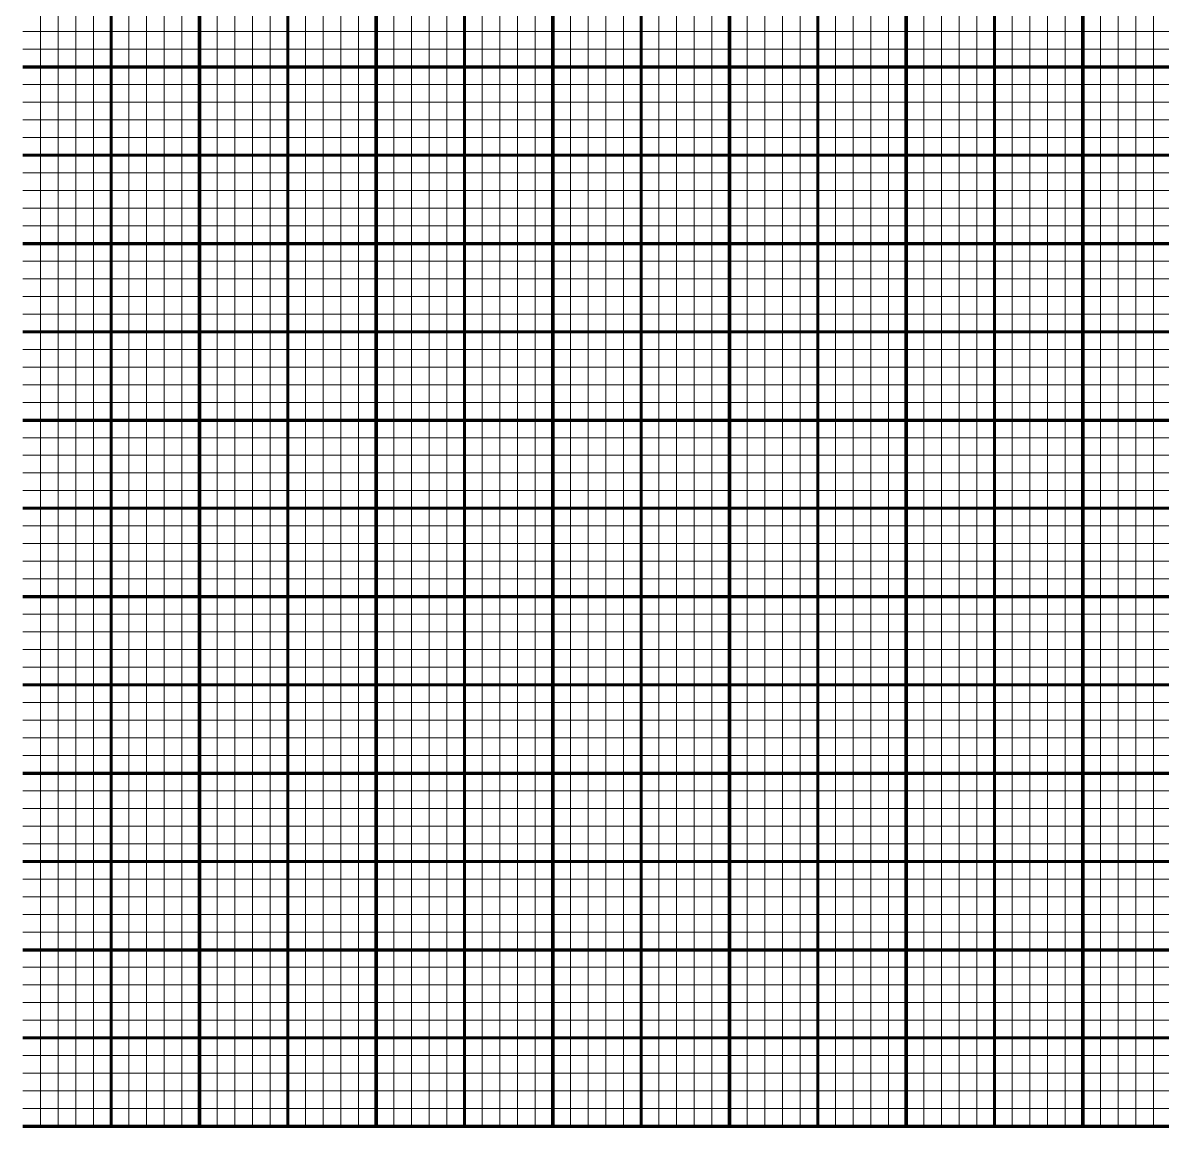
# Model space of a CAD drawing. Header units: millimetres. Extents: x -34 to 216, y -1 to 249.
# Drawn here: x 25.8 to 90.3, y -1.2 to 61.3 of the extents above; entities that cross this region are included whole.
import ezdxf

# ---------------------------------------------------------------- set-up
doc = ezdxf.new("R2010")
doc.units = ezdxf.units.MM
for name, pattern in [('K5LT_BASIC', [0]), ('K5LT_REINFORCED', [0]), ('K5LT_THIN', [0])]:
    doc.linetypes.add(name, pattern=pattern)

msp = doc.modelspace()

# ---------------------------------------------------------------- linework, layer by layer
at = {"color": 7, "linetype": 'K5LT_THIN', "lineweight": 18}
for p, q in [((26.771, 68.803), (26.771, 58.803)), ((27.771, 68.803), (27.771, 58.803)), ((28.771, 68.803), (28.771, 58.803)), ((29.771, 68.803), (29.771, 58.803)), ((31.771, 68.803), (31.771, 58.803)), ((32.771, 68.803), (32.771, 58.803)), ((33.771, 68.803), (33.771, 58.803)), ((34.771, 68.803), (34.771, 58.803)), ((36.771, 68.803), (36.771, 58.803)), ((37.771, 68.803), (37.771, 58.803)), ((38.771, 68.803), (38.771, 58.803)), ((39.771, 68.803), (39.771, 58.803)), ((41.771, 68.803), (41.771, 58.803)), ((42.771, 68.803), (42.771, 58.803)), ((43.771, 68.803), (43.771, 58.803)), ((44.771, 68.803), (44.771, 58.803)), ((46.771, 68.803), (46.771, 58.803)), ((47.771, 68.803), (47.771, 58.803)), ((48.771, 68.803), (48.771, 58.803)), ((49.771, 68.803), (49.771, 58.803)), ((51.771, 68.803), (51.771, 58.803)), ((52.771, 68.803), (52.771, 58.803)), ((53.771, 68.803), (53.771, 58.803)), ((54.771, 68.803), (54.771, 58.803)), ((56.771, 68.803), (56.771, 58.803)), ((57.771, 68.803), (57.771, 58.803)), ((58.771, 68.803), (58.771, 58.803)), ((59.771, 68.803), (59.771, 58.803)), ((61.771, 68.803), (61.771, 58.803)), ((62.771, 68.803), (62.771, 58.803)), ((63.771, 68.803), (63.771, 58.803)), ((64.771, 68.803), (64.771, 58.803)), ((66.771, 68.803), (66.771, 58.803)), ((67.771, 68.803), (67.771, 58.803)), ((68.771, 68.803), (68.771, 58.803)), ((69.771, 68.803), (69.771, 58.803)), ((71.771, 68.803), (71.771, 58.803)), ((72.771, 68.803), (72.771, 58.803)), ((73.771, 68.803), (73.771, 58.803)), ((74.771, 68.803), (74.771, 58.803)), ((76.771, 68.803), (76.771, 58.803)), ((77.771, 68.803), (77.771, 58.803)), ((78.771, 68.803), (78.771, 58.803)), ((79.771, 68.803), (79.771, 58.803)), ((81.771, 68.803), (81.771, 58.803)), ((82.771, 68.803), (82.771, 58.803)), ((83.771, 68.803), (83.771, 58.803)), ((84.771, 68.803), (84.771, 58.803)), ((86.771, 68.803), (86.771, 58.803)), ((87.771, 68.803), (87.771, 58.803)), ((88.771, 68.803), (88.771, 58.803)), ((89.771, 68.803), (89.771, 58.803)), ((25.771, 60.803), (35.771, 60.803)), ((35.771, 60.803), (45.771, 60.803)), ((45.771, 60.803), (55.771, 60.803)), ((55.771, 60.803), (65.771, 60.803)), ((65.771, 60.803), (75.771, 60.803)), ((75.771, 60.803), (85.771, 60.803)), ((85.771, 60.803), (95.771, 60.803)), ((25.771, 59.803), (35.771, 59.803)), ((35.771, 59.803), (45.771, 59.803)), ((45.771, 59.803), (55.771, 59.803)), ((55.771, 59.803), (65.771, 59.803)), ((65.771, 59.803), (75.771, 59.803)), ((75.771, 59.803), (85.771, 59.803)), ((85.771, 59.803), (95.771, 59.803)), ((26.771, 58.803), (26.771, 48.803)), ((27.771, 58.803), (27.771, 48.803)), ((28.771, 58.803), (28.771, 48.803)), ((29.771, 58.803), (29.771, 48.803)), ((31.771, 58.803), (31.771, 48.803)), ((32.771, 58.803), (32.771, 48.803)), ((33.771, 58.803), (33.771, 48.803)), ((34.771, 58.803), (34.771, 48.803)), ((36.771, 58.803), (36.771, 48.803)), ((37.771, 58.803), (37.771, 48.803)), ((38.771, 58.803), (38.771, 48.803)), ((39.771, 58.803), (39.771, 48.803)), ((41.771, 58.803), (41.771, 48.803)), ((42.771, 58.803), (42.771, 48.803)), ((43.771, 58.803), (43.771, 48.803)), ((44.771, 58.803), (44.771, 48.803)), ((46.771, 58.803), (46.771, 48.803)), ((47.771, 58.803), (47.771, 48.803)), ((48.771, 58.803), (48.771, 48.803)), ((49.771, 58.803), (49.771, 48.803)), ((51.771, 58.803), (51.771, 48.803)), ((52.771, 58.803), (52.771, 48.803)), ((53.771, 58.803), (53.771, 48.803)), ((54.771, 58.803), (54.771, 48.803)), ((56.771, 58.803), (56.771, 48.803)), ((57.771, 58.803), (57.771, 48.803)), ((58.771, 58.803), (58.771, 48.803)), ((59.771, 58.803), (59.771, 48.803)), ((61.771, 58.803), (61.771, 48.803)), ((62.771, 58.803), (62.771, 48.803)), ((63.771, 58.803), (63.771, 48.803)), ((64.771, 58.803), (64.771, 48.803)), ((66.771, 58.803), (66.771, 48.803)), ((67.771, 58.803), (67.771, 48.803)), ((68.771, 58.803), (68.771, 48.803)), ((69.771, 58.803), (69.771, 48.803)), ((71.771, 58.803), (71.771, 48.803)), ((72.771, 58.803), (72.771, 48.803)), ((73.771, 58.803), (73.771, 48.803)), ((74.771, 58.803), (74.771, 48.803)), ((76.771, 58.803), (76.771, 48.803)), ((77.771, 58.803), (77.771, 48.803)), ((78.771, 58.803), (78.771, 48.803)), ((79.771, 58.803), (79.771, 48.803)), ((81.771, 58.803), (81.771, 48.803)), ((82.771, 58.803), (82.771, 48.803)), ((83.771, 58.803), (83.771, 48.803)), ((84.771, 58.803), (84.771, 48.803)), ((86.771, 58.803), (86.771, 48.803)), ((87.771, 58.803), (87.771, 48.803)), ((88.771, 58.803), (88.771, 48.803)), ((89.771, 58.803), (89.771, 48.803)), ((25.771, 57.803), (35.771, 57.803)), ((35.771, 57.803), (45.771, 57.803)), ((45.771, 57.803), (55.771, 57.803)), ((55.771, 57.803), (65.771, 57.803)), ((65.771, 57.803), (75.771, 57.803)), ((75.771, 57.803), (85.771, 57.803)), ((85.771, 57.803), (95.771, 57.803)), ((25.771, 56.803), (35.771, 56.803)), ((35.771, 56.803), (45.771, 56.803)), ((45.771, 56.803), (55.771, 56.803)), ((55.771, 56.803), (65.771, 56.803)), ((65.771, 56.803), (75.771, 56.803)), ((75.771, 56.803), (85.771, 56.803)), ((85.771, 56.803), (95.771, 56.803)), ((25.771, 55.803), (35.771, 55.803)), ((35.771, 55.803), (45.771, 55.803)), ((45.771, 55.803), (55.771, 55.803)), ((55.771, 55.803), (65.771, 55.803)), ((65.771, 55.803), (75.771, 55.803)), ((75.771, 55.803), (85.771, 55.803)), ((85.771, 55.803), (95.771, 55.803)), ((25.771, 54.803), (35.771, 54.803)), ((35.771, 54.803), (45.771, 54.803)), ((45.771, 54.803), (55.771, 54.803)), ((55.771, 54.803), (65.771, 54.803)), ((65.771, 54.803), (75.771, 54.803)), ((75.771, 54.803), (85.771, 54.803)), ((85.771, 54.803), (95.771, 54.803)), ((25.771, 52.803), (35.771, 52.803)), ((35.771, 52.803), (45.771, 52.803)), ((45.771, 52.803), (55.771, 52.803)), ((55.771, 52.803), (65.771, 52.803)), ((65.771, 52.803), (75.771, 52.803)), ((75.771, 52.803), (85.771, 52.803)), ((85.771, 52.803), (95.771, 52.803)), ((25.771, 51.803), (35.771, 51.803)), ((35.771, 51.803), (45.771, 51.803)), ((45.771, 51.803), (55.771, 51.803)), ((55.771, 51.803), (65.771, 51.803)), ((65.771, 51.803), (75.771, 51.803)), ((75.771, 51.803), (85.771, 51.803)), ((85.771, 51.803), (95.771, 51.803)), ((25.771, 50.803), (35.771, 50.803)), ((35.771, 50.803), (45.771, 50.803)), ((45.771, 50.803), (55.771, 50.803)), ((55.771, 50.803), (65.771, 50.803)), ((65.771, 50.803), (75.771, 50.803)), ((75.771, 50.803), (85.771, 50.803)), ((85.771, 50.803), (95.771, 50.803)), ((25.771, 49.803), (35.771, 49.803)), ((35.771, 49.803), (45.771, 49.803)), ((45.771, 49.803), (55.771, 49.803)), ((55.771, 49.803), (65.771, 49.803)), ((65.771, 49.803), (75.771, 49.803)), ((75.771, 49.803), (85.771, 49.803)), ((85.771, 49.803), (95.771, 49.803)), ((26.771, 48.803), (26.771, 38.803)), ((27.771, 48.803), (27.771, 38.803)), ((28.771, 48.803), (28.771, 38.803)), ((29.771, 48.803), (29.771, 38.803)), ((31.771, 48.803), (31.771, 38.803)), ((32.771, 48.803), (32.771, 38.803)), ((33.771, 48.803), (33.771, 38.803)), ((34.771, 48.803), (34.771, 38.803)), ((36.771, 48.803), (36.771, 38.803)), ((37.771, 48.803), (37.771, 38.803)), ((38.771, 48.803), (38.771, 38.803)), ((39.771, 48.803), (39.771, 38.803)), ((41.771, 48.803), (41.771, 38.803)), ((42.771, 48.803), (42.771, 38.803)), ((43.771, 48.803), (43.771, 38.803)), ((44.771, 48.803), (44.771, 38.803)), ((46.771, 48.803), (46.771, 38.803)), ((47.771, 48.803), (47.771, 38.803)), ((48.771, 48.803), (48.771, 38.803)), ((49.771, 48.803), (49.771, 38.803)), ((51.771, 48.803), (51.771, 38.803)), ((52.771, 48.803), (52.771, 38.803)), ((53.771, 48.803), (53.771, 38.803)), ((54.771, 48.803), (54.771, 38.803)), ((56.771, 48.803), (56.771, 38.803)), ((57.771, 48.803), (57.771, 38.803)), ((58.771, 48.803), (58.771, 38.803)), ((59.771, 48.803), (59.771, 38.803)), ((61.771, 48.803), (61.771, 38.803)), ((62.771, 48.803), (62.771, 38.803)), ((63.771, 48.803), (63.771, 38.803)), ((64.771, 48.803), (64.771, 38.803)), ((66.771, 48.803), (66.771, 38.803)), ((67.771, 48.803), (67.771, 38.803)), ((68.771, 48.803), (68.771, 38.803)), ((69.771, 48.803), (69.771, 38.803)), ((71.771, 48.803), (71.771, 38.803)), ((72.771, 48.803), (72.771, 38.803)), ((73.771, 48.803), (73.771, 38.803)), ((74.771, 48.803), (74.771, 38.803)), ((76.771, 48.803), (76.771, 38.803)), ((77.771, 48.803), (77.771, 38.803)), ((78.771, 48.803), (78.771, 38.803)), ((79.771, 48.803), (79.771, 38.803)), ((81.771, 48.803), (81.771, 38.803)), ((82.771, 48.803), (82.771, 38.803)), ((83.771, 48.803), (83.771, 38.803)), ((84.771, 48.803), (84.771, 38.803)), ((86.771, 48.803), (86.771, 38.803)), ((87.771, 48.803), (87.771, 38.803)), ((88.771, 48.803), (88.771, 38.803)), ((89.771, 48.803), (89.771, 38.803)), ((25.771, 47.803), (35.771, 47.803)), ((35.771, 47.803), (45.771, 47.803)), ((45.771, 47.803), (55.771, 47.803)), ((55.771, 47.803), (65.771, 47.803)), ((65.771, 47.803), (75.771, 47.803)), ((75.771, 47.803), (85.771, 47.803)), ((85.771, 47.803), (95.771, 47.803)), ((25.771, 46.803), (35.771, 46.803)), ((35.771, 46.803), (45.771, 46.803)), ((45.771, 46.803), (55.771, 46.803)), ((55.771, 46.803), (65.771, 46.803)), ((65.771, 46.803), (75.771, 46.803)), ((75.771, 46.803), (85.771, 46.803)), ((85.771, 46.803), (95.771, 46.803)), ((25.771, 45.803), (35.771, 45.803)), ((35.771, 45.803), (45.771, 45.803)), ((45.771, 45.803), (55.771, 45.803)), ((55.771, 45.803), (65.771, 45.803)), ((65.771, 45.803), (75.771, 45.803)), ((75.771, 45.803), (85.771, 45.803)), ((85.771, 45.803), (95.771, 45.803)), ((25.771, 44.803), (35.771, 44.803)), ((35.771, 44.803), (45.771, 44.803)), ((45.771, 44.803), (55.771, 44.803)), ((55.771, 44.803), (65.771, 44.803)), ((65.771, 44.803), (75.771, 44.803)), ((75.771, 44.803), (85.771, 44.803)), ((85.771, 44.803), (95.771, 44.803)), ((25.771, 42.803), (35.771, 42.803)), ((35.771, 42.803), (45.771, 42.803)), ((45.771, 42.803), (55.771, 42.803)), ((55.771, 42.803), (65.771, 42.803)), ((65.771, 42.803), (75.771, 42.803)), ((75.771, 42.803), (85.771, 42.803)), ((85.771, 42.803), (95.771, 42.803)), ((25.771, 41.803), (35.771, 41.803)), ((35.771, 41.803), (45.771, 41.803)), ((45.771, 41.803), (55.771, 41.803)), ((55.771, 41.803), (65.771, 41.803)), ((65.771, 41.803), (75.771, 41.803)), ((75.771, 41.803), (85.771, 41.803)), ((85.771, 41.803), (95.771, 41.803)), ((25.771, 40.803), (35.771, 40.803)), ((35.771, 40.803), (45.771, 40.803)), ((45.771, 40.803), (55.771, 40.803)), ((55.771, 40.803), (65.771, 40.803)), ((65.771, 40.803), (75.771, 40.803)), ((75.771, 40.803), (85.771, 40.803)), ((85.771, 40.803), (95.771, 40.803)), ((25.771, 39.803), (35.771, 39.803)), ((35.771, 39.803), (45.771, 39.803)), ((45.771, 39.803), (55.771, 39.803)), ((55.771, 39.803), (65.771, 39.803)), ((65.771, 39.803), (75.771, 39.803)), ((75.771, 39.803), (85.771, 39.803)), ((85.771, 39.803), (95.771, 39.803)), ((26.771, 38.803), (26.771, 28.803)), ((27.771, 38.803), (27.771, 28.803)), ((28.771, 38.803), (28.771, 28.803)), ((29.771, 38.803), (29.771, 28.803)), ((31.771, 38.803), (31.771, 28.803)), ((32.771, 38.803), (32.771, 28.803)), ((33.771, 38.803), (33.771, 28.803)), ((34.771, 38.803), (34.771, 28.803)), ((36.771, 38.803), (36.771, 28.803)), ((37.771, 38.803), (37.771, 28.803)), ((38.771, 38.803), (38.771, 28.803)), ((39.771, 38.803), (39.771, 28.803)), ((41.771, 38.803), (41.771, 28.803)), ((42.771, 38.803), (42.771, 28.803)), ((43.771, 38.803), (43.771, 28.803)), ((44.771, 38.803), (44.771, 28.803)), ((46.771, 38.803), (46.771, 28.803)), ((47.771, 38.803), (47.771, 28.803)), ((48.771, 38.803), (48.771, 28.803)), ((49.771, 38.803), (49.771, 28.803)), ((51.771, 38.803), (51.771, 28.803)), ((52.771, 38.803), (52.771, 28.803)), ((53.771, 38.803), (53.771, 28.803)), ((54.771, 38.803), (54.771, 28.803)), ((56.771, 38.803), (56.771, 28.803)), ((57.771, 38.803), (57.771, 28.803)), ((58.771, 38.803), (58.771, 28.803)), ((59.771, 38.803), (59.771, 28.803)), ((61.771, 38.803), (61.771, 28.803)), ((62.771, 38.803), (62.771, 28.803)), ((63.771, 38.803), (63.771, 28.803)), ((64.771, 38.803), (64.771, 28.803)), ((66.771, 38.803), (66.771, 28.803)), ((67.771, 38.803), (67.771, 28.803)), ((68.771, 38.803), (68.771, 28.803)), ((69.771, 38.803), (69.771, 28.803)), ((71.771, 38.803), (71.771, 28.803)), ((72.771, 38.803), (72.771, 28.803)), ((73.771, 38.803), (73.771, 28.803)), ((74.771, 38.803), (74.771, 28.803)), ((76.771, 38.803), (76.771, 28.803)), ((77.771, 38.803), (77.771, 28.803)), ((78.771, 38.803), (78.771, 28.803)), ((79.771, 38.803), (79.771, 28.803)), ((81.771, 38.803), (81.771, 28.803)), ((82.771, 38.803), (82.771, 28.803)), ((83.771, 38.803), (83.771, 28.803)), ((84.771, 38.803), (84.771, 28.803)), ((86.771, 38.803), (86.771, 28.803)), ((87.771, 38.803), (87.771, 28.803)), ((88.771, 38.803), (88.771, 28.803)), ((89.771, 38.803), (89.771, 28.803)), ((25.771, 37.803), (35.771, 37.803)), ((35.771, 37.803), (45.771, 37.803)), ((45.771, 37.803), (55.771, 37.803)), ((55.771, 37.803), (65.771, 37.803)), ((65.771, 37.803), (75.771, 37.803)), ((75.771, 37.803), (85.771, 37.803)), ((85.771, 37.803), (95.771, 37.803)), ((25.771, 36.803), (35.771, 36.803)), ((35.771, 36.803), (45.771, 36.803)), ((45.771, 36.803), (55.771, 36.803)), ((55.771, 36.803), (65.771, 36.803)), ((65.771, 36.803), (75.771, 36.803)), ((75.771, 36.803), (85.771, 36.803)), ((85.771, 36.803), (95.771, 36.803)), ((25.771, 35.803), (35.771, 35.803)), ((35.771, 35.803), (45.771, 35.803)), ((45.771, 35.803), (55.771, 35.803)), ((55.771, 35.803), (65.771, 35.803)), ((65.771, 35.803), (75.771, 35.803)), ((75.771, 35.803), (85.771, 35.803)), ((85.771, 35.803), (95.771, 35.803)), ((25.771, 34.803), (35.771, 34.803)), ((35.771, 34.803), (45.771, 34.803)), ((45.771, 34.803), (55.771, 34.803)), ((55.771, 34.803), (65.771, 34.803)), ((65.771, 34.803), (75.771, 34.803)), ((75.771, 34.803), (85.771, 34.803)), ((85.771, 34.803), (95.771, 34.803)), ((25.771, 32.803), (35.771, 32.803)), ((35.771, 32.803), (45.771, 32.803)), ((45.771, 32.803), (55.771, 32.803)), ((55.771, 32.803), (65.771, 32.803)), ((65.771, 32.803), (75.771, 32.803)), ((75.771, 32.803), (85.771, 32.803)), ((85.771, 32.803), (95.771, 32.803)), ((25.771, 31.803), (35.771, 31.803)), ((35.771, 31.803), (45.771, 31.803)), ((45.771, 31.803), (55.771, 31.803)), ((55.771, 31.803), (65.771, 31.803)), ((65.771, 31.803), (75.771, 31.803)), ((75.771, 31.803), (85.771, 31.803)), ((85.771, 31.803), (95.771, 31.803)), ((25.771, 30.803), (35.771, 30.803)), ((35.771, 30.803), (45.771, 30.803)), ((45.771, 30.803), (55.771, 30.803)), ((55.771, 30.803), (65.771, 30.803)), ((65.771, 30.803), (75.771, 30.803)), ((75.771, 30.803), (85.771, 30.803)), ((85.771, 30.803), (95.771, 30.803)), ((25.771, 29.803), (35.771, 29.803)), ((35.771, 29.803), (45.771, 29.803)), ((45.771, 29.803), (55.771, 29.803)), ((55.771, 29.803), (65.771, 29.803)), ((65.771, 29.803), (75.771, 29.803)), ((75.771, 29.803), (85.771, 29.803)), ((85.771, 29.803), (95.771, 29.803)), ((26.771, 28.803), (26.771, 18.803)), ((27.771, 28.803), (27.771, 18.803)), ((28.771, 28.803), (28.771, 18.803)), ((29.771, 28.803), (29.771, 18.803)), ((31.771, 28.803), (31.771, 18.803)), ((32.771, 28.803), (32.771, 18.803)), ((33.771, 28.803), (33.771, 18.803)), ((34.771, 28.803), (34.771, 18.803)), ((36.771, 28.803), (36.771, 18.803)), ((37.771, 28.803), (37.771, 18.803)), ((38.771, 28.803), (38.771, 18.803)), ((39.771, 28.803), (39.771, 18.803)), ((41.771, 28.803), (41.771, 18.803)), ((42.771, 28.803), (42.771, 18.803)), ((43.771, 28.803), (43.771, 18.803)), ((44.771, 28.803), (44.771, 18.803)), ((46.771, 28.803), (46.771, 18.803)), ((47.771, 28.803), (47.771, 18.803)), ((48.771, 28.803), (48.771, 18.803)), ((49.771, 28.803), (49.771, 18.803)), ((51.771, 28.803), (51.771, 18.803)), ((52.771, 28.803), (52.771, 18.803)), ((53.771, 28.803), (53.771, 18.803)), ((54.771, 28.803), (54.771, 18.803)), ((56.771, 28.803), (56.771, 18.803)), ((57.771, 28.803), (57.771, 18.803)), ((58.771, 28.803), (58.771, 18.803)), ((59.771, 28.803), (59.771, 18.803)), ((61.771, 28.803), (61.771, 18.803)), ((62.771, 28.803), (62.771, 18.803)), ((63.771, 28.803), (63.771, 18.803)), ((64.771, 28.803), (64.771, 18.803)), ((66.771, 28.803), (66.771, 18.803)), ((67.771, 28.803), (67.771, 18.803)), ((68.771, 28.803), (68.771, 18.803)), ((69.771, 28.803), (69.771, 18.803)), ((71.771, 28.803), (71.771, 18.803)), ((72.771, 28.803), (72.771, 18.803)), ((73.771, 28.803), (73.771, 18.803)), ((74.771, 28.803), (74.771, 18.803)), ((76.771, 28.803), (76.771, 18.803)), ((77.771, 28.803), (77.771, 18.803)), ((78.771, 28.803), (78.771, 18.803)), ((79.771, 28.803), (79.771, 18.803)), ((81.771, 28.803), (81.771, 18.803)), ((82.771, 28.803), (82.771, 18.803)), ((83.771, 28.803), (83.771, 18.803)), ((84.771, 28.803), (84.771, 18.803)), ((86.771, 28.803), (86.771, 18.803)), ((87.771, 28.803), (87.771, 18.803)), ((88.771, 28.803), (88.771, 18.803)), ((89.771, 28.803), (89.771, 18.803)), ((25.771, 27.803), (35.771, 27.803)), ((35.771, 27.803), (45.771, 27.803)), ((45.771, 27.803), (55.771, 27.803)), ((55.771, 27.803), (65.771, 27.803)), ((65.771, 27.803), (75.771, 27.803)), ((75.771, 27.803), (85.771, 27.803)), ((85.771, 27.803), (95.771, 27.803)), ((25.771, 26.803), (35.771, 26.803)), ((35.771, 26.803), (45.771, 26.803)), ((45.771, 26.803), (55.771, 26.803)), ((55.771, 26.803), (65.771, 26.803)), ((65.771, 26.803), (75.771, 26.803)), ((75.771, 26.803), (85.771, 26.803)), ((85.771, 26.803), (95.771, 26.803)), ((25.771, 25.803), (35.771, 25.803)), ((35.771, 25.803), (45.771, 25.803)), ((45.771, 25.803), (55.771, 25.803)), ((55.771, 25.803), (65.771, 25.803)), ((65.771, 25.803), (75.771, 25.803)), ((75.771, 25.803), (85.771, 25.803)), ((85.771, 25.803), (95.771, 25.803)), ((25.771, 24.803), (35.771, 24.803)), ((35.771, 24.803), (45.771, 24.803)), ((45.771, 24.803), (55.771, 24.803)), ((55.771, 24.803), (65.771, 24.803)), ((65.771, 24.803), (75.771, 24.803)), ((75.771, 24.803), (85.771, 24.803)), ((85.771, 24.803), (95.771, 24.803)), ((25.771, 22.803), (35.771, 22.803)), ((35.771, 22.803), (45.771, 22.803)), ((45.771, 22.803), (55.771, 22.803)), ((55.771, 22.803), (65.771, 22.803)), ((65.771, 22.803), (75.771, 22.803)), ((75.771, 22.803), (85.771, 22.803)), ((85.771, 22.803), (95.771, 22.803)), ((25.771, 21.803), (35.771, 21.803)), ((35.771, 21.803), (45.771, 21.803)), ((45.771, 21.803), (55.771, 21.803)), ((55.771, 21.803), (65.771, 21.803)), ((65.771, 21.803), (75.771, 21.803)), ((75.771, 21.803), (85.771, 21.803)), ((85.771, 21.803), (95.771, 21.803)), ((25.771, 20.803), (35.771, 20.803)), ((35.771, 20.803), (45.771, 20.803)), ((45.771, 20.803), (55.771, 20.803)), ((55.771, 20.803), (65.771, 20.803)), ((65.771, 20.803), (75.771, 20.803)), ((75.771, 20.803), (85.771, 20.803)), ((85.771, 20.803), (95.771, 20.803)), ((25.771, 19.803), (35.771, 19.803)), ((35.771, 19.803), (45.771, 19.803)), ((45.771, 19.803), (55.771, 19.803)), ((55.771, 19.803), (65.771, 19.803)), ((65.771, 19.803), (75.771, 19.803)), ((75.771, 19.803), (85.771, 19.803)), ((85.771, 19.803), (95.771, 19.803)), ((26.771, 18.803), (26.771, 8.803)), ((27.771, 18.803), (27.771, 8.803)), ((28.771, 18.803), (28.771, 8.803)), ((29.771, 18.803), (29.771, 8.803)), ((31.771, 18.803), (31.771, 8.803)), ((32.771, 18.803), (32.771, 8.803)), ((33.771, 18.803), (33.771, 8.803)), ((34.771, 18.803), (34.771, 8.803)), ((36.771, 18.803), (36.771, 8.803)), ((37.771, 18.803), (37.771, 8.803)), ((38.771, 18.803), (38.771, 8.803)), ((39.771, 18.803), (39.771, 8.803)), ((41.771, 18.803), (41.771, 8.803)), ((42.771, 18.803), (42.771, 8.803)), ((43.771, 18.803), (43.771, 8.803)), ((44.771, 18.803), (44.771, 8.803)), ((46.771, 18.803), (46.771, 8.803)), ((47.771, 18.803), (47.771, 8.803)), ((48.771, 18.803), (48.771, 8.803)), ((49.771, 18.803), (49.771, 8.803)), ((51.771, 18.803), (51.771, 8.803)), ((52.771, 18.803), (52.771, 8.803)), ((53.771, 18.803), (53.771, 8.803)), ((54.771, 18.803), (54.771, 8.803)), ((56.771, 18.803), (56.771, 8.803)), ((57.771, 18.803), (57.771, 8.803)), ((58.771, 18.803), (58.771, 8.803)), ((59.771, 18.803), (59.771, 8.803)), ((61.771, 18.803), (61.771, 8.803)), ((62.771, 18.803), (62.771, 8.803)), ((63.771, 18.803), (63.771, 8.803)), ((64.771, 18.803), (64.771, 8.803)), ((66.771, 18.803), (66.771, 8.803)), ((67.771, 18.803), (67.771, 8.803)), ((68.771, 18.803), (68.771, 8.803)), ((69.771, 18.803), (69.771, 8.803)), ((71.771, 18.803), (71.771, 8.803)), ((72.771, 18.803), (72.771, 8.803)), ((73.771, 18.803), (73.771, 8.803)), ((74.771, 18.803), (74.771, 8.803)), ((76.771, 18.803), (76.771, 8.803)), ((77.771, 18.803), (77.771, 8.803)), ((78.771, 18.803), (78.771, 8.803)), ((79.771, 18.803), (79.771, 8.803)), ((81.771, 18.803), (81.771, 8.803)), ((82.771, 18.803), (82.771, 8.803)), ((83.771, 18.803), (83.771, 8.803)), ((84.771, 18.803), (84.771, 8.803)), ((86.771, 18.803), (86.771, 8.803)), ((87.771, 18.803), (87.771, 8.803)), ((88.771, 18.803), (88.771, 8.803)), ((89.771, 18.803), (89.771, 8.803)), ((25.771, 17.803), (35.771, 17.803)), ((35.771, 17.803), (45.771, 17.803)), ((45.771, 17.803), (55.771, 17.803)), ((55.771, 17.803), (65.771, 17.803)), ((65.771, 17.803), (75.771, 17.803)), ((75.771, 17.803), (85.771, 17.803)), ((85.771, 17.803), (95.771, 17.803)), ((25.771, 16.803), (35.771, 16.803)), ((35.771, 16.803), (45.771, 16.803)), ((45.771, 16.803), (55.771, 16.803)), ((55.771, 16.803), (65.771, 16.803)), ((65.771, 16.803), (75.771, 16.803)), ((75.771, 16.803), (85.771, 16.803)), ((85.771, 16.803), (95.771, 16.803)), ((25.771, 15.803), (35.771, 15.803)), ((35.771, 15.803), (45.771, 15.803)), ((45.771, 15.803), (55.771, 15.803)), ((55.771, 15.803), (65.771, 15.803)), ((65.771, 15.803), (75.771, 15.803)), ((75.771, 15.803), (85.771, 15.803)), ((85.771, 15.803), (95.771, 15.803)), ((25.771, 14.803), (35.771, 14.803)), ((35.771, 14.803), (45.771, 14.803)), ((45.771, 14.803), (55.771, 14.803)), ((55.771, 14.803), (65.771, 14.803)), ((65.771, 14.803), (75.771, 14.803)), ((75.771, 14.803), (85.771, 14.803)), ((85.771, 14.803), (95.771, 14.803)), ((25.771, 12.803), (35.771, 12.803)), ((35.771, 12.803), (45.771, 12.803)), ((45.771, 12.803), (55.771, 12.803)), ((55.771, 12.803), (65.771, 12.803)), ((65.771, 12.803), (75.771, 12.803)), ((75.771, 12.803), (85.771, 12.803)), ((85.771, 12.803), (95.771, 12.803)), ((25.771, 11.803), (35.771, 11.803)), ((35.771, 11.803), (45.771, 11.803)), ((45.771, 11.803), (55.771, 11.803)), ((55.771, 11.803), (65.771, 11.803)), ((65.771, 11.803), (75.771, 11.803)), ((75.771, 11.803), (85.771, 11.803)), ((85.771, 11.803), (95.771, 11.803)), ((25.771, 10.803), (35.771, 10.803)), ((35.771, 10.803), (45.771, 10.803)), ((45.771, 10.803), (55.771, 10.803)), ((55.771, 10.803), (65.771, 10.803)), ((65.771, 10.803), (75.771, 10.803)), ((75.771, 10.803), (85.771, 10.803)), ((85.771, 10.803), (95.771, 10.803)), ((25.771, 9.803), (35.771, 9.803)), ((35.771, 9.803), (45.771, 9.803)), ((45.771, 9.803), (55.771, 9.803)), ((55.771, 9.803), (65.771, 9.803)), ((65.771, 9.803), (75.771, 9.803)), ((75.771, 9.803), (85.771, 9.803)), ((85.771, 9.803), (95.771, 9.803)), ((26.771, 8.803), (26.771, -1.197)), ((27.771, 8.803), (27.771, -1.197)), ((28.771, 8.803), (28.771, -1.197)), ((29.771, 8.803), (29.771, -1.197)), ((31.771, 8.803), (31.771, -1.197)), ((32.771, 8.803), (32.771, -1.197)), ((33.771, 8.803), (33.771, -1.197)), ((34.771, 8.803), (34.771, -1.197)), ((36.771, 8.803), (36.771, -1.197)), ((37.771, 8.803), (37.771, -1.197)), ((38.771, 8.803), (38.771, -1.197)), ((39.771, 8.803), (39.771, -1.197)), ((41.771, 8.803), (41.771, -1.197)), ((42.771, 8.803), (42.771, -1.197)), ((43.771, 8.803), (43.771, -1.197)), ((44.771, 8.803), (44.771, -1.197)), ((46.771, 8.803), (46.771, -1.197)), ((47.771, 8.803), (47.771, -1.197)), ((48.771, 8.803), (48.771, -1.197)), ((49.771, 8.803), (49.771, -1.197)), ((51.771, 8.803), (51.771, -1.197)), ((52.771, 8.803), (52.771, -1.197)), ((53.771, 8.803), (53.771, -1.197)), ((54.771, 8.803), (54.771, -1.197)), ((56.771, 8.803), (56.771, -1.197)), ((57.771, 8.803), (57.771, -1.197)), ((58.771, 8.803), (58.771, -1.197)), ((59.771, 8.803), (59.771, -1.197)), ((61.771, 8.803), (61.771, -1.197)), ((62.771, 8.803), (62.771, -1.197)), ((63.771, 8.803), (63.771, -1.197)), ((64.771, 8.803), (64.771, -1.197)), ((66.771, 8.803), (66.771, -1.197)), ((67.771, 8.803), (67.771, -1.197)), ((68.771, 8.803), (68.771, -1.197)), ((69.771, 8.803), (69.771, -1.197)), ((71.771, 8.803), (71.771, -1.197)), ((72.771, 8.803), (72.771, -1.197)), ((73.771, 8.803), (73.771, -1.197)), ((74.771, 8.803), (74.771, -1.197)), ((76.771, 8.803), (76.771, -1.197)), ((77.771, 8.803), (77.771, -1.197)), ((78.771, 8.803), (78.771, -1.197)), ((79.771, 8.803), (79.771, -1.197)), ((81.771, 8.803), (81.771, -1.197)), ((82.771, 8.803), (82.771, -1.197)), ((83.771, 8.803), (83.771, -1.197)), ((84.771, 8.803), (84.771, -1.197)), ((86.771, 8.803), (86.771, -1.197)), ((87.771, 8.803), (87.771, -1.197)), ((88.771, 8.803), (88.771, -1.197)), ((89.771, 8.803), (89.771, -1.197)), ((25.771, 7.803), (35.771, 7.803)), ((35.771, 7.803), (45.771, 7.803)), ((45.771, 7.803), (55.771, 7.803)), ((55.771, 7.803), (65.771, 7.803)), ((65.771, 7.803), (75.771, 7.803)), ((75.771, 7.803), (85.771, 7.803)), ((85.771, 7.803), (95.771, 7.803)), ((25.771, 6.803), (35.771, 6.803)), ((35.771, 6.803), (45.771, 6.803)), ((45.771, 6.803), (55.771, 6.803)), ((55.771, 6.803), (65.771, 6.803)), ((65.771, 6.803), (75.771, 6.803)), ((75.771, 6.803), (85.771, 6.803)), ((85.771, 6.803), (95.771, 6.803)), ((25.771, 5.803), (35.771, 5.803)), ((35.771, 5.803), (45.771, 5.803)), ((45.771, 5.803), (55.771, 5.803)), ((55.771, 5.803), (65.771, 5.803)), ((65.771, 5.803), (75.771, 5.803)), ((75.771, 5.803), (85.771, 5.803)), ((85.771, 5.803), (95.771, 5.803)), ((25.771, 4.803), (35.771, 4.803)), ((35.771, 4.803), (45.771, 4.803)), ((45.771, 4.803), (55.771, 4.803)), ((55.771, 4.803), (65.771, 4.803)), ((65.771, 4.803), (75.771, 4.803)), ((75.771, 4.803), (85.771, 4.803)), ((85.771, 4.803), (95.771, 4.803)), ((25.771, 2.803), (35.771, 2.803)), ((35.771, 2.803), (45.771, 2.803)), ((45.771, 2.803), (55.771, 2.803)), ((55.771, 2.803), (65.771, 2.803)), ((65.771, 2.803), (75.771, 2.803)), ((75.771, 2.803), (85.771, 2.803)), ((85.771, 2.803), (95.771, 2.803)), ((25.771, 1.803), (35.771, 1.803)), ((35.771, 1.803), (45.771, 1.803)), ((45.771, 1.803), (55.771, 1.803)), ((55.771, 1.803), (65.771, 1.803)), ((65.771, 1.803), (75.771, 1.803)), ((75.771, 1.803), (85.771, 1.803)), ((85.771, 1.803), (95.771, 1.803)), ((25.771, 0.803), (35.771, 0.803)), ((35.771, 0.803), (45.771, 0.803)), ((45.771, 0.803), (55.771, 0.803)), ((55.771, 0.803), (65.771, 0.803)), ((65.771, 0.803), (75.771, 0.803)), ((75.771, 0.803), (85.771, 0.803)), ((85.771, 0.803), (95.771, 0.803)), ((25.771, -0.197), (35.771, -0.197)), ((35.771, -0.197), (45.771, -0.197)), ((45.771, -0.197), (55.771, -0.197)), ((55.771, -0.197), (65.771, -0.197)), ((65.771, -0.197), (75.771, -0.197)), ((75.771, -0.197), (85.771, -0.197)), ((85.771, -0.197), (95.771, -0.197))]:
    msp.add_line(p, q, dxfattribs=at)
at = {"color": 150, "linetype": 'K5LT_BASIC', "lineweight": 60, "true_color": 0x0080ff}
for p, q in [((30.771, 68.803), (30.771, 58.803)), ((40.771, 68.803), (40.771, 58.803)), ((50.771, 68.803), (50.771, 58.803)), ((60.771, 68.803), (60.771, 58.803)), ((70.771, 68.803), (70.771, 58.803)), ((80.771, 68.803), (80.771, 58.803)), ((30.771, 58.803), (30.771, 48.803)), ((40.771, 58.803), (40.771, 48.803)), ((50.771, 58.803), (50.771, 48.803)), ((60.771, 58.803), (60.771, 48.803)), ((70.771, 58.803), (70.771, 48.803)), ((80.771, 58.803), (80.771, 48.803)), ((25.771, 53.803), (35.771, 53.803)), ((35.771, 53.803), (45.771, 53.803)), ((45.771, 53.803), (55.771, 53.803)), ((55.771, 53.803), (65.771, 53.803)), ((65.771, 53.803), (75.771, 53.803)), ((75.771, 53.803), (85.771, 53.803)), ((85.771, 53.803), (95.771, 53.803)), ((30.771, 48.803), (30.771, 38.803)), ((40.771, 48.803), (40.771, 38.803)), ((50.771, 48.803), (50.771, 38.803)), ((60.771, 48.803), (60.771, 38.803)), ((70.771, 48.803), (70.771, 38.803)), ((80.771, 48.803), (80.771, 38.803)), ((25.771, 43.803), (35.771, 43.803)), ((35.771, 43.803), (45.771, 43.803)), ((45.771, 43.803), (55.771, 43.803)), ((55.771, 43.803), (65.771, 43.803)), ((65.771, 43.803), (75.771, 43.803)), ((75.771, 43.803), (85.771, 43.803)), ((85.771, 43.803), (95.771, 43.803)), ((30.771, 38.803), (30.771, 28.803)), ((40.771, 38.803), (40.771, 28.803)), ((50.771, 38.803), (50.771, 28.803)), ((60.771, 38.803), (60.771, 28.803)), ((70.771, 38.803), (70.771, 28.803)), ((80.771, 38.803), (80.771, 28.803)), ((25.771, 33.803), (35.771, 33.803)), ((35.771, 33.803), (45.771, 33.803)), ((45.771, 33.803), (55.771, 33.803)), ((55.771, 33.803), (65.771, 33.803)), ((65.771, 33.803), (75.771, 33.803)), ((75.771, 33.803), (85.771, 33.803)), ((85.771, 33.803), (95.771, 33.803)), ((30.771, 28.803), (30.771, 18.803)), ((40.771, 28.803), (40.771, 18.803)), ((50.771, 28.803), (50.771, 18.803)), ((60.771, 28.803), (60.771, 18.803)), ((70.771, 28.803), (70.771, 18.803)), ((80.771, 28.803), (80.771, 18.803)), ((25.771, 23.803), (35.771, 23.803)), ((35.771, 23.803), (45.771, 23.803)), ((45.771, 23.803), (55.771, 23.803)), ((55.771, 23.803), (65.771, 23.803)), ((65.771, 23.803), (75.771, 23.803)), ((75.771, 23.803), (85.771, 23.803)), ((85.771, 23.803), (95.771, 23.803)), ((30.771, 18.803), (30.771, 8.803)), ((40.771, 18.803), (40.771, 8.803)), ((50.771, 18.803), (50.771, 8.803)), ((60.771, 18.803), (60.771, 8.803)), ((70.771, 18.803), (70.771, 8.803)), ((80.771, 18.803), (80.771, 8.803)), ((25.771, 13.803), (35.771, 13.803)), ((35.771, 13.803), (45.771, 13.803)), ((45.771, 13.803), (55.771, 13.803)), ((55.771, 13.803), (65.771, 13.803)), ((65.771, 13.803), (75.771, 13.803)), ((75.771, 13.803), (85.771, 13.803)), ((85.771, 13.803), (95.771, 13.803)), ((30.771, 8.803), (30.771, -1.197)), ((40.771, 8.803), (40.771, -1.197)), ((50.771, 8.803), (50.771, -1.197)), ((60.771, 8.803), (60.771, -1.197)), ((70.771, 8.803), (70.771, -1.197)), ((80.771, 8.803), (80.771, -1.197)), ((25.771, 3.803), (35.771, 3.803)), ((35.771, 3.803), (45.771, 3.803)), ((45.771, 3.803), (55.771, 3.803)), ((55.771, 3.803), (65.771, 3.803)), ((65.771, 3.803), (75.771, 3.803)), ((75.771, 3.803), (85.771, 3.803)), ((85.771, 3.803), (95.771, 3.803))]:
    msp.add_line(p, q, dxfattribs=at)
at = {"color": 134, "linetype": 'K5LT_REINFORCED', "lineweight": 100, "true_color": 0x009696}
for p, q in [((35.771, 58.803), (35.771, 68.803)), ((35.771, 68.803), (35.771, 58.803)), ((45.771, 58.803), (45.771, 68.803)), ((45.771, 68.803), (45.771, 58.803)), ((55.771, 58.803), (55.771, 68.803)), ((55.771, 68.803), (55.771, 58.803)), ((65.771, 58.803), (65.771, 68.803)), ((65.771, 68.803), (65.771, 58.803)), ((75.771, 58.803), (75.771, 68.803)), ((75.771, 68.803), (75.771, 58.803)), ((85.771, 58.803), (85.771, 68.803)), ((85.771, 68.803), (85.771, 58.803)), ((25.771, 58.803), (35.771, 58.803)), ((25.771, 58.803), (35.771, 58.803)), ((35.771, 48.803), (35.771, 58.803)), ((35.771, 58.803), (45.771, 58.803)), ((35.771, 58.803), (35.771, 48.803)), ((35.771, 58.803), (45.771, 58.803)), ((45.771, 48.803), (45.771, 58.803)), ((45.771, 58.803), (55.771, 58.803)), ((45.771, 58.803), (45.771, 48.803)), ((45.771, 58.803), (55.771, 58.803)), ((55.771, 48.803), (55.771, 58.803)), ((55.771, 58.803), (65.771, 58.803)), ((55.771, 58.803), (55.771, 48.803)), ((55.771, 58.803), (65.771, 58.803)), ((65.771, 48.803), (65.771, 58.803)), ((65.771, 58.803), (75.771, 58.803)), ((65.771, 58.803), (65.771, 48.803)), ((65.771, 58.803), (75.771, 58.803)), ((75.771, 48.803), (75.771, 58.803)), ((75.771, 58.803), (85.771, 58.803)), ((75.771, 58.803), (75.771, 48.803)), ((75.771, 58.803), (85.771, 58.803)), ((85.771, 48.803), (85.771, 58.803)), ((85.771, 58.803), (95.771, 58.803)), ((85.771, 58.803), (85.771, 48.803)), ((85.771, 58.803), (95.771, 58.803)), ((25.771, 48.803), (35.771, 48.803)), ((25.771, 48.803), (35.771, 48.803)), ((35.771, 38.803), (35.771, 48.803)), ((35.771, 48.803), (45.771, 48.803)), ((35.771, 48.803), (35.771, 38.803)), ((35.771, 48.803), (45.771, 48.803)), ((45.771, 38.803), (45.771, 48.803)), ((45.771, 48.803), (55.771, 48.803)), ((45.771, 48.803), (45.771, 38.803)), ((45.771, 48.803), (55.771, 48.803)), ((55.771, 38.803), (55.771, 48.803)), ((55.771, 48.803), (65.771, 48.803)), ((55.771, 48.803), (55.771, 38.803)), ((55.771, 48.803), (65.771, 48.803)), ((65.771, 38.803), (65.771, 48.803)), ((65.771, 48.803), (75.771, 48.803)), ((65.771, 48.803), (65.771, 38.803)), ((65.771, 48.803), (75.771, 48.803)), ((75.771, 38.803), (75.771, 48.803)), ((75.771, 48.803), (85.771, 48.803)), ((75.771, 48.803), (75.771, 38.803)), ((75.771, 48.803), (85.771, 48.803)), ((85.771, 38.803), (85.771, 48.803)), ((85.771, 48.803), (95.771, 48.803)), ((85.771, 48.803), (85.771, 38.803)), ((85.771, 48.803), (95.771, 48.803)), ((25.771, 38.803), (35.771, 38.803)), ((25.771, 38.803), (35.771, 38.803)), ((35.771, 28.803), (35.771, 38.803)), ((35.771, 38.803), (45.771, 38.803)), ((35.771, 38.803), (35.771, 28.803)), ((35.771, 38.803), (45.771, 38.803)), ((45.771, 28.803), (45.771, 38.803)), ((45.771, 38.803), (55.771, 38.803)), ((45.771, 38.803), (45.771, 28.803)), ((45.771, 38.803), (55.771, 38.803)), ((55.771, 28.803), (55.771, 38.803)), ((55.771, 38.803), (65.771, 38.803)), ((55.771, 38.803), (55.771, 28.803)), ((55.771, 38.803), (65.771, 38.803)), ((65.771, 28.803), (65.771, 38.803)), ((65.771, 38.803), (75.771, 38.803)), ((65.771, 38.803), (65.771, 28.803)), ((65.771, 38.803), (75.771, 38.803)), ((75.771, 28.803), (75.771, 38.803)), ((75.771, 38.803), (85.771, 38.803)), ((75.771, 38.803), (75.771, 28.803)), ((75.771, 38.803), (85.771, 38.803)), ((85.771, 28.803), (85.771, 38.803)), ((85.771, 38.803), (95.771, 38.803)), ((85.771, 38.803), (85.771, 28.803)), ((85.771, 38.803), (95.771, 38.803)), ((25.771, 28.803), (35.771, 28.803)), ((25.771, 28.803), (35.771, 28.803)), ((35.771, 18.803), (35.771, 28.803)), ((35.771, 28.803), (45.771, 28.803)), ((35.771, 28.803), (35.771, 18.803)), ((35.771, 28.803), (45.771, 28.803)), ((45.771, 18.803), (45.771, 28.803)), ((45.771, 28.803), (55.771, 28.803)), ((45.771, 28.803), (45.771, 18.803)), ((45.771, 28.803), (55.771, 28.803)), ((55.771, 18.803), (55.771, 28.803)), ((55.771, 28.803), (65.771, 28.803)), ((55.771, 28.803), (55.771, 18.803)), ((55.771, 28.803), (65.771, 28.803)), ((65.771, 18.803), (65.771, 28.803)), ((65.771, 28.803), (75.771, 28.803)), ((65.771, 28.803), (65.771, 18.803)), ((65.771, 28.803), (75.771, 28.803)), ((75.771, 18.803), (75.771, 28.803)), ((75.771, 28.803), (85.771, 28.803)), ((75.771, 28.803), (75.771, 18.803)), ((75.771, 28.803), (85.771, 28.803)), ((85.771, 18.803), (85.771, 28.803)), ((85.771, 28.803), (95.771, 28.803)), ((85.771, 28.803), (85.771, 18.803)), ((85.771, 28.803), (95.771, 28.803)), ((25.771, 18.803), (35.771, 18.803)), ((25.771, 18.803), (35.771, 18.803)), ((35.771, 8.803), (35.771, 18.803)), ((35.771, 18.803), (45.771, 18.803)), ((35.771, 18.803), (35.771, 8.803)), ((35.771, 18.803), (45.771, 18.803)), ((45.771, 8.803), (45.771, 18.803)), ((45.771, 18.803), (55.771, 18.803)), ((45.771, 18.803), (45.771, 8.803)), ((45.771, 18.803), (55.771, 18.803)), ((55.771, 8.803), (55.771, 18.803)), ((55.771, 18.803), (65.771, 18.803)), ((55.771, 18.803), (55.771, 8.803)), ((55.771, 18.803), (65.771, 18.803)), ((65.771, 8.803), (65.771, 18.803)), ((65.771, 18.803), (75.771, 18.803)), ((65.771, 18.803), (65.771, 8.803)), ((65.771, 18.803), (75.771, 18.803)), ((75.771, 8.803), (75.771, 18.803)), ((75.771, 18.803), (85.771, 18.803)), ((75.771, 18.803), (75.771, 8.803)), ((75.771, 18.803), (85.771, 18.803)), ((85.771, 8.803), (85.771, 18.803)), ((85.771, 18.803), (95.771, 18.803)), ((85.771, 18.803), (85.771, 8.803)), ((85.771, 18.803), (95.771, 18.803)), ((25.771, 8.803), (35.771, 8.803)), ((25.771, 8.803), (35.771, 8.803)), ((35.771, -1.197), (35.771, 8.803)), ((35.771, 8.803), (45.771, 8.803)), ((35.771, 8.803), (35.771, -1.197)), ((35.771, 8.803), (45.771, 8.803)), ((45.771, -1.197), (45.771, 8.803)), ((45.771, 8.803), (55.771, 8.803)), ((45.771, 8.803), (45.771, -1.197)), ((45.771, 8.803), (55.771, 8.803)), ((55.771, -1.197), (55.771, 8.803)), ((55.771, 8.803), (65.771, 8.803)), ((55.771, 8.803), (55.771, -1.197)), ((55.771, 8.803), (65.771, 8.803)), ((65.771, -1.197), (65.771, 8.803)), ((65.771, 8.803), (75.771, 8.803)), ((65.771, 8.803), (65.771, -1.197)), ((65.771, 8.803), (75.771, 8.803)), ((75.771, -1.197), (75.771, 8.803)), ((75.771, 8.803), (85.771, 8.803)), ((75.771, 8.803), (75.771, -1.197)), ((75.771, 8.803), (85.771, 8.803)), ((85.771, -1.197), (85.771, 8.803)), ((85.771, 8.803), (95.771, 8.803)), ((85.771, 8.803), (85.771, -1.197)), ((85.771, 8.803), (95.771, 8.803)), ((25.771, -1.197), (35.771, -1.197)), ((35.771, -1.197), (45.771, -1.197)), ((45.771, -1.197), (55.771, -1.197)), ((55.771, -1.197), (65.771, -1.197)), ((65.771, -1.197), (75.771, -1.197)), ((75.771, -1.197), (85.771, -1.197)), ((85.771, -1.197), (95.771, -1.197))]:
    msp.add_line(p, q, dxfattribs=at)

doc.saveas('drawing.dxf')
